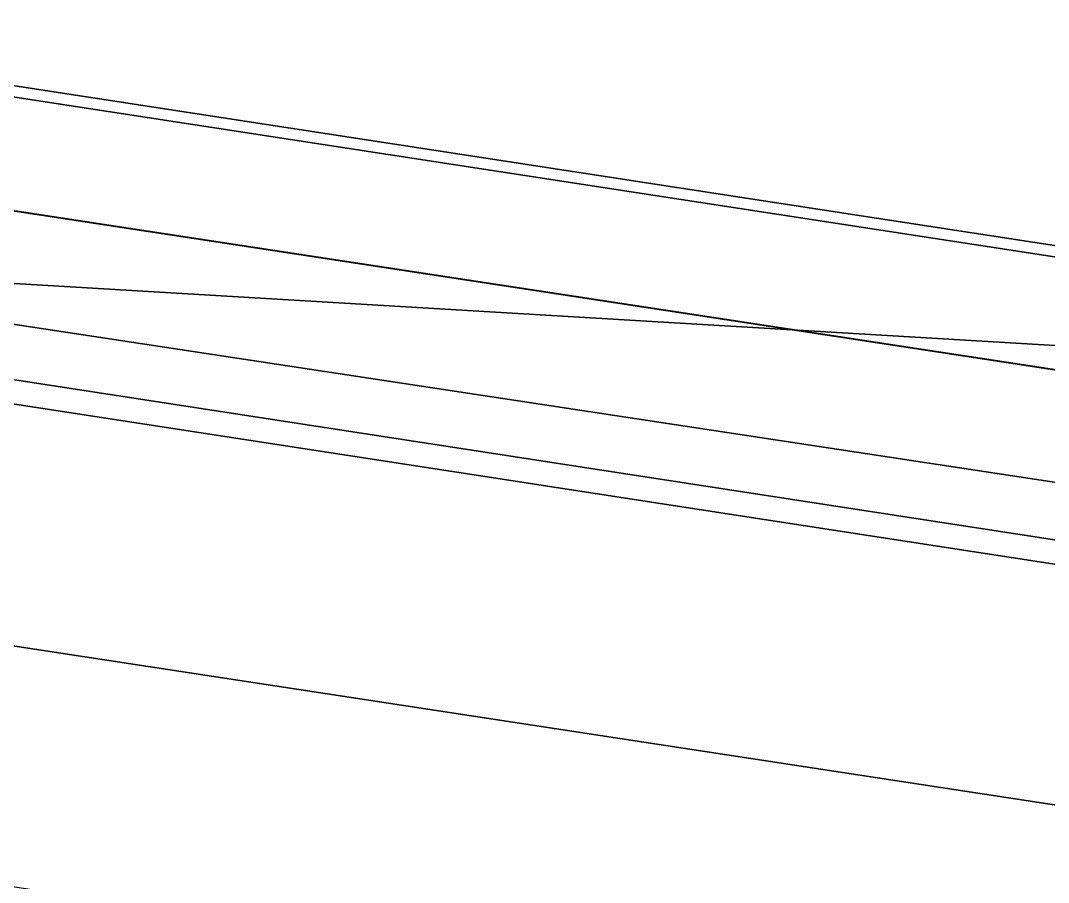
# Model space of a CAD drawing. Header units: metres. Extents: x 503497 to 504361, y 6966567 to 6966857.
# Drawn here: x 504145.7217 to 504145.8347, y 6966729.7691 to 6966729.8639 of the extents above; entities that cross this region are included whole.
import ezdxf

# ---------------------------------------------------------------- set-up
doc = ezdxf.new("R2010")
doc.units = ezdxf.units.M

msp = doc.modelspace()

# ---------------------------------------------------------------- linework, layer by layer
at = {"layer": 'SHADOW_APPROVED_20260124T072500'}
for points in [[(504174.8017, 6966736.7119), (504173.0714, 6966725.6192), (504089.701, 6966738.4294), (504091.4313, 6966749.5221), (504174.8017, 6966736.7119)], [(504158.5991, 6966727.8767), (504158.3042, 6966725.9861), (504074.9338, 6966738.7963), (504075.2287, 6966740.6869), (504158.5991, 6966727.8767)], [(504173.0714, 6966725.6192), (504158.5991, 6966727.8767), (504075.2287, 6966740.6869), (504089.701, 6966738.4294), (504173.0714, 6966725.6192)]]:
    msp.add_lwpolyline(points, close=True, dxfattribs=at)
at = {"layer": 'SHADOW_APPROVED_20260127T071900'}
for points in [[(504158.5991, 6966727.8767), (504158.3042, 6966725.9861), (504068.2637, 6966739.6465), (504068.5586, 6966741.5371), (504158.5991, 6966727.8767)], [(504173.0714, 6966725.6192), (504158.5991, 6966727.8767), (504068.5586, 6966741.5371), (504083.0309, 6966739.2796), (504173.0714, 6966725.6192)]]:
    msp.add_lwpolyline(points, close=True, dxfattribs=at)
at = {"layer": 'SHADOW_APPROVED_20260130T071100'}
for points in [[(504174.8017, 6966736.7119), (504173.0714, 6966725.6192), (504073.4203, 6966740.8341), (504075.1506, 6966751.9268), (504174.8017, 6966736.7119)], [(504158.5991, 6966727.8767), (504158.3042, 6966725.9861), (504058.6531, 6966741.201), (504058.948, 6966743.0916), (504158.5991, 6966727.8767)], [(504173.0714, 6966725.6192), (504158.5991, 6966727.8767), (504058.948, 6966743.0916), (504073.4203, 6966740.8341), (504173.0714, 6966725.6192)]]:
    msp.add_lwpolyline(points, close=True, dxfattribs=at)
at = {"layer": 'SHADOW_APPROVED_20260203T070000'}
for points in [[(504174.8017, 6966736.7119), (504173.0714, 6966725.6192), (504057.1359, 6966743.4445), (504058.8662, 6966754.5372), (504174.8017, 6966736.7119)], [(504158.5991, 6966727.8767), (504158.3042, 6966725.9861), (504042.3687, 6966743.8114), (504042.6636, 6966745.702), (504158.5991, 6966727.8767)], [(504173.0714, 6966725.6192), (504158.5991, 6966727.8767), (504042.6636, 6966745.702), (504057.1359, 6966743.4445), (504173.0714, 6966725.6192)]]:
    msp.add_lwpolyline(points, close=True, dxfattribs=at)
at = {"layer": 'SHADOW_APPROVED_20261221T090000'}
for points in [[(504146.7781, 6966729.7721), (504138.446, 6966731.0718), (504105.3631, 6966733.0394), (504113.6952, 6966731.7397), (504146.7781, 6966729.7721)], [(504146.9294, 6966730.7425), (504146.7781, 6966729.7721), (504113.6952, 6966731.7397), (504113.8465, 6966732.7101), (504146.9294, 6966730.7425)]]:
    msp.add_lwpolyline(points, close=True, dxfattribs=at)
at = {"layer": 'SHADOW_COMPARATOR_RL48_20260124T072500'}
for points in [[(504174.8017, 6966736.7119), (504173.0714, 6966725.6192), (504125.5302, 6966732.9241), (504127.2605, 6966744.0168), (504174.8017, 6966736.7119)], [(504158.5991, 6966727.8767), (504158.3042, 6966725.9861), (504110.763, 6966733.291), (504111.0579, 6966735.1816), (504158.5991, 6966727.8767)], [(504173.0714, 6966725.6192), (504158.5991, 6966727.8767), (504111.0579, 6966735.1816), (504125.5302, 6966732.9241), (504173.0714, 6966725.6192)]]:
    msp.add_lwpolyline(points, close=True, dxfattribs=at)
at = {"layer": 'SHADOW_COMPARATOR_RL48_20260127T071900'}
for points in [[(504158.5991, 6966727.8767), (504158.3042, 6966725.9861), (504106.9595, 6966733.7758), (504107.2544, 6966735.6664), (504158.5991, 6966727.8767)], [(504173.0714, 6966725.6192), (504158.5991, 6966727.8767), (504107.2544, 6966735.6664), (504121.7267, 6966733.4089), (504173.0714, 6966725.6192)]]:
    msp.add_lwpolyline(points, close=True, dxfattribs=at)
at = {"layer": 'SHADOW_COMPARATOR_RL48_20260130T071100'}
for points in [[(504174.8017, 6966736.7119), (504173.0714, 6966725.6192), (504116.2463, 6966734.2954), (504117.9766, 6966745.3881), (504174.8017, 6966736.7119)], [(504158.5991, 6966727.8767), (504158.3042, 6966725.9861), (504101.4791, 6966734.6623), (504101.774, 6966736.5529), (504158.5991, 6966727.8767)], [(504173.0714, 6966725.6192), (504158.5991, 6966727.8767), (504101.774, 6966736.5529), (504116.2463, 6966734.2954), (504173.0714, 6966725.6192)]]:
    msp.add_lwpolyline(points, close=True, dxfattribs=at)
at = {"layer": 'SHADOW_COMPARATOR_RL48_20260203T070000'}
for points in [[(504174.8017, 6966736.7119), (504173.0714, 6966725.6192), (504106.9603, 6966735.7839), (504108.6906, 6966746.8766), (504174.8017, 6966736.7119)], [(504158.5991, 6966727.8767), (504158.3042, 6966725.9861), (504092.1931, 6966736.1508), (504092.488, 6966738.0414), (504158.5991, 6966727.8767)], [(504173.0714, 6966725.6192), (504158.5991, 6966727.8767), (504092.488, 6966738.0414), (504106.9603, 6966735.7839), (504173.0714, 6966725.6192)]]:
    msp.add_lwpolyline(points, close=True, dxfattribs=at)
at = {"layer": 'SHADOW_COMPARATOR_RL48_20261221T090000'}
for points in [[(504146.7781, 6966729.7721), (504138.446, 6966731.0718), (504119.5808, 6966732.1938), (504127.9129, 6966730.8941), (504146.7781, 6966729.7721)], [(504146.9294, 6966730.7425), (504146.7781, 6966729.7721), (504127.9129, 6966730.8941), (504128.0642, 6966731.8645), (504146.9294, 6966730.7425)]]:
    msp.add_lwpolyline(points, close=True, dxfattribs=at)

doc.saveas('drawing.dxf')
